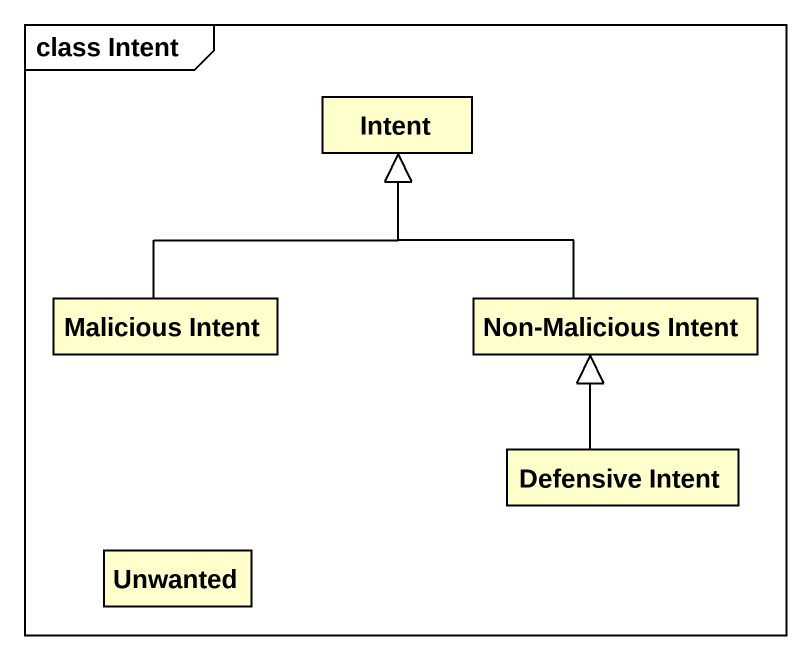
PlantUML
@startuml
mainframe class Intent
hide circle
hide empty members
class Intent
class "Malicious Intent" as Malicious_Intent
class "Non-Malicious Intent" as Non_Malicious_Intent
class "Defensive Intent" as Defensive_Intent
class Unwanted
Malicious_Intent -up-|> Intent
Non_Malicious_Intent -up-|> Intent
Defensive_Intent -up-|> Non_Malicious_Intent
@enduml
